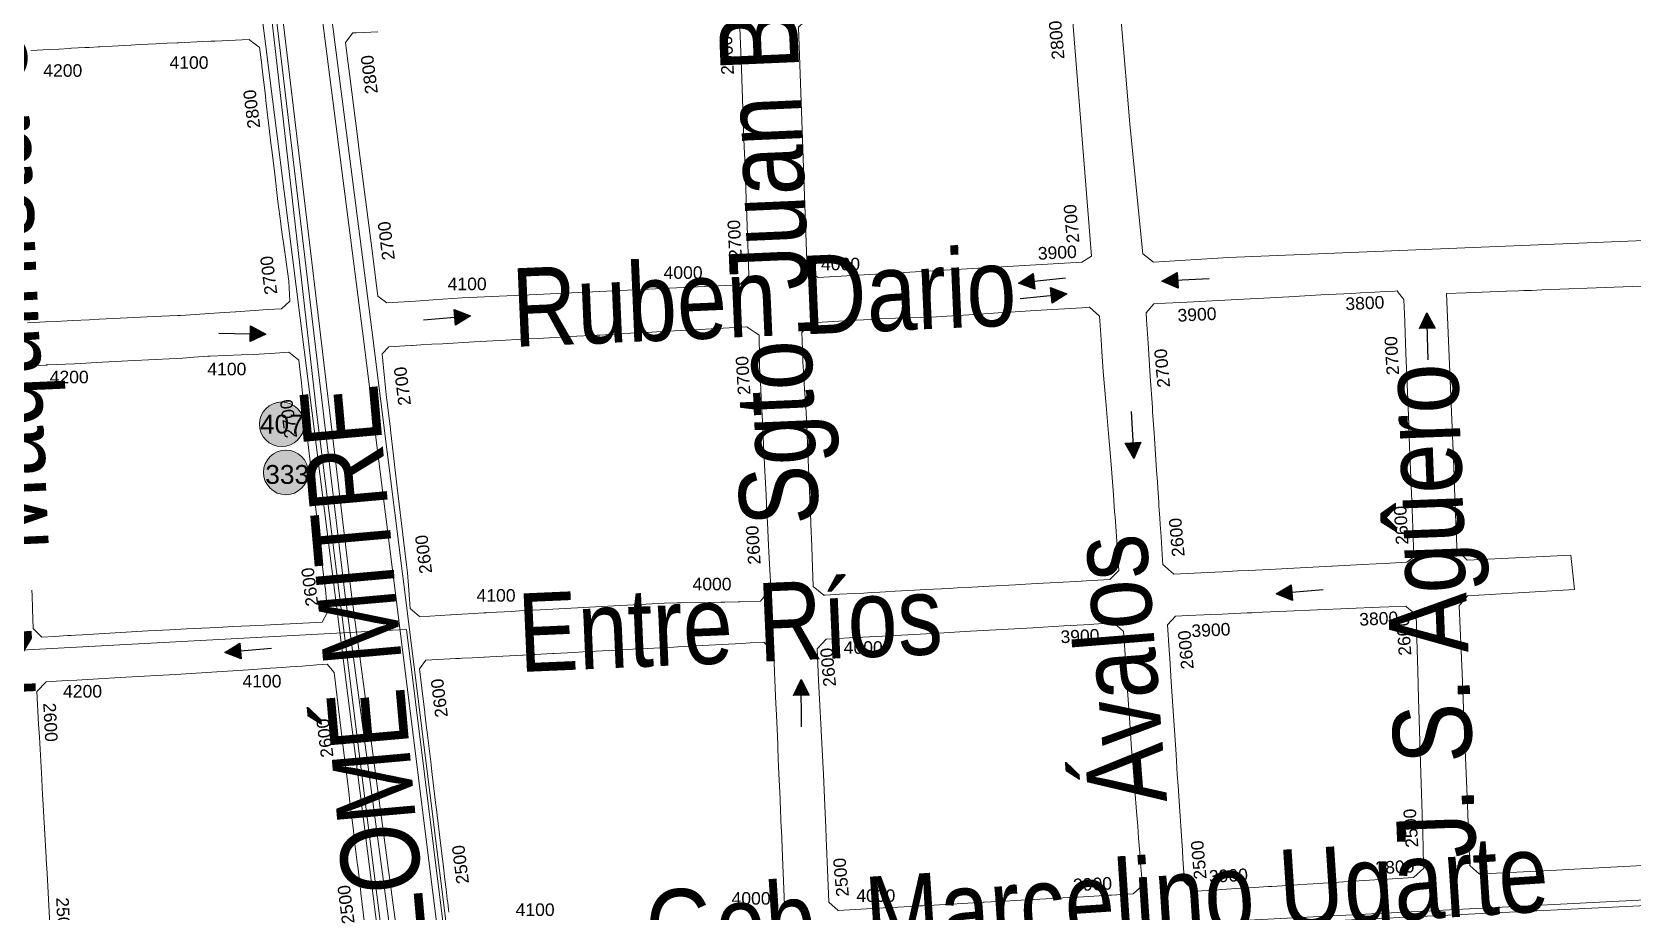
# Model space of a CAD drawing. Header units: millimetres. Extents: x 11558 to 23675, y 49449 to 61482.
# Drawn here: x 16625 to 17135, y 56297 to 56577 of the extents above; entities that cross this region are included whole.
import ezdxf

# ---------------------------------------------------------------- set-up
doc = ezdxf.new("R2010")
doc.units = ezdxf.units.MM
for name, color, linetype in [('0. plano base - nombres calles', 22, 'Continuous'), ('0. Plano Base - PLANO', 254, 'Continuous'), ('0. Plano base - sentido calles', 253, 'Continuous'), ('7. puesta en valor CC la lucila', 212, 'Continuous'), ('Linea 343 IDA', 55, 'Continuous'), ('Linea 343 REGRESO', 125, 'Continuous'), ('numeración', 7, 'Continuous')]:
    doc.layers.add(name, color=color, linetype=linetype)
for name, color, linetype, true_color in [('Linea 314 IDA', 7, 'Continuous', 0x141414), ('Linea 314 REGRESO', 7, 'Continuous', 0xe00000), ('Linea 407 IDA', 7, 'Continuous', 0xd10000), ('Linea 407 REGRESO', 7, 'Continuous', 0x0034d1), ('Linea 707 - ex333', 7, 'Continuous', 0xad002b), ('Linea 707 - ex333 -', 7, 'Continuous', 0x616161), ('Linea 93 IDA', 7, 'Continuous', 0x0f8a48)]:
    doc.layers.add(name, color=color, linetype=linetype, true_color=true_color)
doc.layers.get('7. puesta en valor CC la lucila').off()
doc.styles.get("Standard").update_dxf_attribs({"font": 'arial.ttf'})

# ---------------------------------------------------------------- blocks, each defined once
blk = doc.blocks.new('MANZANAS')
at = {"layer": '0. Plano Base - PLANO', "color": 0, "linetype": 'Continuous', "lineweight": 5}
for points in [[(5636457.9, 6179052.55), (5636396.28, 6179016.31), (5636379.71, 6179006.56), (5636364.78, 6178997.78), (5636360.14, 6178995.05), (5636356.13, 6178996.09), (5636345.32, 6179014.99), (5636345.23, 6179015.16), (5636335.36, 6179032.4), (5636325.67, 6179049.34), (5636315.01, 6179067.97), (5636315.87, 6179071.98), (5636345.16, 6179089.51), (5636339.1, 6179098.59), (5636310.57, 6179082.02), (5636306.19, 6179083.39), (5636305.64, 6179084.35), (5636300.47, 6179093.39), (5636297.91, 6179097.86), (5636293.08, 6179106.3), (5636265.56, 6179154.36), (5636271.01, 6179157.46), (5636282.11, 6179163.76), (5636282.2, 6179163.81), (5636285.52, 6179165.7), (5636287, 6179166.54), (5636289.1, 6179167.73), (5636291.94, 6179169.34), (5636352.18, 6179203.57)], [(5636342.97, 6179215.15), (5636198.58, 6179132.51), (5636178.08, 6179120.2), (5636173.86, 6179121.01), (5636151.09, 6179155.66), (5636146.29, 6179163.31), (5636131.5, 6179186.8)], [(5636026.66, 6179125.74), (5636031.9, 6179116.49), (5636033.2, 6179114.2), (5636045.59, 6179092.32), (5636046.25, 6179091.15), (5636059.3, 6179068.11), (5636060.67, 6179065.69), (5636065.61, 6179056.98), (5636064.32, 6179052.89), (5636008.32, 6179020.37), (5635987.87, 6179008.5), (5635979.94, 6179003.7), (5635975.11, 6179000.77), (5635967.26, 6178996.01), (5635964.28, 6178996.51), (5635963.77, 6178996.59), (5635961.84, 6178999.36), (5635955.46, 6179008.55), (5635936.65, 6179035.6), (5635934.51, 6179038.72), (5635918.36, 6179062.15), (5635917.38, 6179063.57), (5635918.03, 6179067.34), (5635919.07, 6179067.93), (5635924.9, 6179071.29)], [(5635829.52, 6179015.05), (5635834.65, 6179018.08), (5635837.26, 6179019.61), (5635840.26, 6179021.39), (5635840.73, 6179021.67), (5635844.38, 6179023.82), (5635845.6, 6179024.54), (5635848.07, 6179026), (5635848.38, 6179026.18), (5635851.96, 6179028.29), (5635857.02, 6179031.28), (5635859.45, 6179032.71), (5635863.91, 6179035.32), (5635864.96, 6179035.93), (5635867.04, 6179037.15), (5635869.81, 6179038.75), (5635870.11, 6179038.92), (5635876.91, 6179042.86), (5635879.06, 6179044.09), (5635880.18, 6179044.76), (5635889.71, 6179050.26), (5635889.95, 6179050.22), (5635893.62, 6179049.6), (5635893.77, 6179049.58), (5635896.9, 6179044.97), (5635897.01, 6179044.81), (5635897.21, 6179044.52), (5635902, 6179037.48), (5635903.34, 6179035.5), (5635906.97, 6179030.16), (5635907.37, 6179029.58), (5635911.55, 6179023.43), (5635911.85, 6179022.98), (5635914.67, 6179018.88), (5635916.68, 6179015.89), (5635921.02, 6179009.5), (5635921.58, 6179008.67), (5635925.61, 6179002.88), (5635926.29, 6179001.92), (5635927.07, 6179000.82), (5635927.64, 6179000.02), (5635929.22, 6178997.8), (5635931.4, 6178994.75), (5635936.38, 6178987.76), (5635939.61, 6178982.29), (5635938.34, 6178978.89), (5635934.59, 6178976.62), (5635925.84, 6178971.31), (5635925.77, 6178971.27), (5635922.75, 6178969.44), (5635918.66, 6178966.96), (5635914.8, 6178964.62), (5635910.82, 6178962.21), (5635909.95, 6178961.7), (5635903.45, 6178957.92), (5635896.08, 6178953.63), (5635888.36, 6178949.15), (5635885.62, 6178947.55), (5635880.98, 6178944.85), (5635876.48, 6178942.23), (5635873.53, 6178940.52), (5635868.61, 6178937.65)], [(5635876.08, 6178926.16), (5635880.03, 6178928.4), (5635880.12, 6178928.46), (5635880.49, 6178928.67), (5635887.94, 6178932.91), (5635895.61, 6178937.47), (5635902.6, 6178941.58), (5635910.19, 6178946), (5635917.73, 6178950.45), (5635920.63, 6178952.28), (5635924.54, 6178954.65), (5635925.06, 6178954.95), (5635933.75, 6178959.95), (5635937.11, 6178961.88), (5635941.66, 6178964.58), (5635945.73, 6178967.04), (5635946.82, 6178967.72), (5635950.81, 6178966.91), (5635951.89, 6178965.29), (5635953.88, 6178962.3), (5635954.3, 6178961.68), (5635959.02, 6178954.58), (5635963.28, 6178948.21), (5635963.81, 6178947.41), (5635973.54, 6178933.04), (5635978.5, 6178925.74), (5635984.42, 6178916.99), (5635988.27, 6178911.32), (5635989.9, 6178908.93), (5635990.06, 6178908.71), (5635992.06, 6178905.97), (5635995.93, 6178899.91), (5635995.9, 6178896.23), (5635987.08, 6178891.09), (5635985.26, 6178890.03), (5635984.93, 6178889.84), (5635979.96, 6178886.95), (5635975.84, 6178884.55), (5635971.26, 6178881.88), (5635967.09, 6178879.45), (5635962.72, 6178876.9), (5635958.48, 6178874.43), (5635953.93, 6178871.78), (5635947.85, 6178868.24), (5635929.94, 6178857.52), (5635928.03, 6178856.37), (5635926.82, 6178855.65), (5635925.85, 6178855.07), (5635922.35, 6178852.98), (5635918.77, 6178850.83), (5635915.04, 6178851.99), (5635912.02, 6178857.42), (5635911.91, 6178857.63), (5635909.94, 6178861.19), (5635909.11, 6178862.67)], [(5636074.31, 6178832.87), (5636073.8, 6178833.62), (5636072.56, 6178835.43), (5636071.92, 6178836.36), (5636070.12, 6178839), (5636068.39, 6178841.53), (5636066.15, 6178844.82), (5636060.74, 6178852.73), (5636055.24, 6178860.8), (5636054.91, 6178861.28), (5636049.35, 6178869.42), (5636047.66, 6178871.9), (5636047.58, 6178872.01), (5636045.61, 6178874.9), (5636043.73, 6178877.65), (5636041.7, 6178880.63), (5636040.9, 6178881.79), (5636038.37, 6178885.51), (5636038.07, 6178885.94), (5636035.72, 6178889.38), (5636030.27, 6178897.36), (5636030.8, 6178900.75), (5636039.05, 6178905.61), (5636040.01, 6178906.18), (5636040.74, 6178906.6), (5636043.64, 6178908.31), (5636046.72, 6178910.12), (5636046.93, 6178910.25), (5636048.37, 6178911.1), (5636057.32, 6178916.37), (5636057.58, 6178916.52), (5636065.65, 6178921.28), (5636065.96, 6178921.46), (5636071.62, 6178924.79), (5636073.98, 6178926.18), (5636082.94, 6178931.46), (5636087.71, 6178934.27), (5636091.67, 6178936.6), (5636098.94, 6178940.89), (5636100.04, 6178941.54), (5636108.61, 6178946.59), (5636117.63, 6178951.9), (5636119.93, 6178953.26), (5636123.68, 6178955.46), (5636124.17, 6178955.34), (5636126.82, 6178954.69), (5636127.78, 6178954.46), (5636129.35, 6178951.72), (5636131.32, 6178948.31), (5636132.34, 6178946.52), (5636136.21, 6178939.79), (5636136.91, 6178938.59), (5636141.34, 6178930.88), (5636142.74, 6178928.43), (5636143.28, 6178927.5), (5636146.22, 6178922.38), (5636151.29, 6178913.58), (5636151.57, 6178913.08), (5636155.92, 6178905.51), (5636156.2, 6178905.04), (5636160.5, 6178897.56), (5636168.17, 6178884.21), (5636167.45, 6178880.84)], [(5635966.42, 6178765.5), (5635954.99, 6178784.77), (5635952.67, 6178788.73), (5635952.35, 6178789.26), (5635947.63, 6178797.18), (5635946.49, 6178799.11), (5635946.16, 6178799.67), (5635945.79, 6178800.29), (5635942.85, 6178805.25), (5635942.22, 6178806.31), (5635939.61, 6178810.72), (5635932.8, 6178822.2), (5635930.69, 6178825.76), (5635925.34, 6178834.78), (5635926.58, 6178838.83), (5635929.31, 6178840.46), (5635932.45, 6178842.33), (5635935.02, 6178843.86), (5635948.48, 6178851.88), (5635962.07, 6178859.98), (5635974.85, 6178867.62), (5635982.05, 6178872.02), (5635983.27, 6178872.77), (5635988.05, 6178875.69), (5635991.3, 6178877.63), (5635993.26, 6178878.84), (5635996.8, 6178881), (5635997.53, 6178881.47), (5635998.84, 6178882.3), (5636000.66, 6178883.41), (5636002.14, 6178884.33), (5636003.4, 6178885.13), (5636006.65, 6178883.86), (5636008.65, 6178880.94), (5636013.24, 6178874.22), (5636021.24, 6178862.52), (5636028.26, 6178852.25), (5636030.14, 6178849.5), (5636034.82, 6178842.64), (5636037.69, 6178838.45), (5636041.57, 6178832.77), (5636041.73, 6178832.54), (5636046.49, 6178825.58), (5636046.66, 6178825.32), (5636052.63, 6178816.6)]]:
    blk.add_lwpolyline(points, dxfattribs=at)
for points in [[(5636114.33, 6179179.64), (5636117.85, 6179179.56), (5636159.6, 6179112.77), (5636157.83, 6179109.64), (5636085.46, 6179066.57), (5636081.39, 6179066.99), (5636043.21, 6179134.46), (5636044.82, 6179139.15)], [(5636238.95, 6179040.37), (5636229.71, 6179034.94), (5636225.13, 6179036.08), (5636224.46, 6179037.19), (5636220.51, 6179043.7), (5636218.49, 6179047.02), (5636217.41, 6179048.8), (5636215.45, 6179052.01), (5636214.83, 6179053.04), (5636212.5, 6179056.87), (5636211.44, 6179058.61), (5636209.57, 6179061.69), (5636204.21, 6179070.51), (5636203.29, 6179072.03), (5636199.81, 6179077.75), (5636199.11, 6179078.91), (5636193.93, 6179087.43), (5636188.44, 6179096.47), (5636184.56, 6179102.85), (5636183.42, 6179104.73), (5636184.34, 6179108.44), (5636187.52, 6179110.31), (5636193.43, 6179113.79), (5636195.24, 6179114.86), (5636203.85, 6179119.94), (5636207.31, 6179121.98), (5636210.78, 6179124.02), (5636212.83, 6179125.22), (5636221.4, 6179130.27), (5636230.19, 6179135.46), (5636238.63, 6179140.43), (5636241.15, 6179141.92), (5636245.03, 6179144.2), (5636247.86, 6179145.87), (5636250.57, 6179147.47), (5636251.21, 6179147.84), (5636251.89, 6179147.53), (5636254.39, 6179146.36), (5636257.87, 6179140.26), (5636258.01, 6179140.02), (5636262.82, 6179131.57), (5636267.73, 6179122.96), (5636272.67, 6179114.29), (5636277.59, 6179105.66), (5636282.53, 6179096.99), (5636287.5, 6179088.29), (5636288.95, 6179085.74), (5636290.44, 6179083.12), (5636291.96, 6179080.46), (5636293.41, 6179077.91), (5636295.02, 6179075.09), (5636293.81, 6179072.6), (5636289.07, 6179069.81), (5636281.54, 6179065.39), (5636273.27, 6179060.53), (5636273.09, 6179060.42), (5636264.47, 6179055.36), (5636255.9, 6179050.33), (5636250.26, 6179047.01), (5636247.17, 6179045.2), (5636243.12, 6179042.82)], [(5636134.09, 6178977.82), (5636133.72, 6178977.6), (5636129.54, 6178978.47), (5636129.46, 6178978.61), (5636124.94, 6178986.51), (5636123.18, 6178989.59), (5636119.62, 6178995.82), (5636119.21, 6178996.53), (5636114.4, 6179004.94), (5636109.47, 6179013.56), (5636104.33, 6179022.56), (5636101.94, 6179026.72), (5636099.57, 6179030.6), (5636097.21, 6179034.45), (5636095.79, 6179036.78), (5636093.64, 6179040.41), (5636091.83, 6179043.61), (5636090.22, 6179046.48), (5636089.05, 6179048.55), (5636089.02, 6179048.61), (5636090.1, 6179052.7), (5636090.17, 6179052.75), (5636097.74, 6179057.24), (5636100.08, 6179058.63), (5636100.42, 6179058.83), (5636100.44, 6179058.84), (5636100.46, 6179058.85), (5636106.69, 6179062.52), (5636109.03, 6179063.9), (5636113.31, 6179066.42), (5636117.22, 6179068.61), (5636123.4, 6179072.07), (5636126.06, 6179073.67), (5636133.53, 6179078.16), (5636135.11, 6179079.1), (5636142.86, 6179083.76), (5636146.25, 6179085.8), (5636151.77, 6179089.11), (5636164.64, 6179096.84), (5636166.6, 6179098.02), (5636170.75, 6179096.92), (5636174.61, 6179090.59), (5636176.6, 6179087.34), (5636179.94, 6179081.88), (5636185.05, 6179073.73), (5636190.52, 6179065.1), (5636195.82, 6179056.73), (5636200.94, 6179048.48), (5636203.75, 6179043.9), (5636204.61, 6179042.5), (5636206.21, 6179039.89), (5636213.53, 6179027.88), (5636212.3, 6179024.01), (5636205.87, 6179020.21), (5636203.08, 6179018.56), (5636195.97, 6179014.36), (5636194, 6179013.2), (5636187.53, 6179009.37), (5636186.43, 6179008.72), (5636179.18, 6179004.43), (5636174.53, 6179001.68), (5636170.43, 6178999.26), (5636168.18, 6178997.93), (5636161.81, 6178994.17), (5636158.69, 6178992.32), (5636153.34, 6178989.16), (5636150.74, 6178987.62), (5636149.11, 6178986.66), (5636146.74, 6178985.26), (5636144.72, 6178984.07), (5636142.16, 6178982.55), (5636138.09, 6178980.16), (5636137.04, 6178979.54)], [(5636282.37, 6178948.58), (5636282.05, 6178948.39), (5636278.58, 6178949.33), (5636277.84, 6178949.53), (5636274, 6178955.87), (5636272.66, 6178958.08), (5636271.02, 6178960.78), (5636265.32, 6178970.17), (5636261.93, 6178975.76), (5636260.06, 6178978.84), (5636256.78, 6178984.26), (5636255.14, 6178986.96), (5636244.72, 6179004.14), (5636240.86, 6179010.51), (5636239.47, 6179012.8), (5636235.3, 6179019.68), (5636236.31, 6179023.38), (5636239.74, 6179025.36), (5636244.13, 6179027.88), (5636246.04, 6179028.98), (5636249.2, 6179030.8), (5636250.87, 6179031.76), (5636252.54, 6179032.72), (5636256.04, 6179034.74), (5636257.4, 6179035.52), (5636258.1, 6179035.92), (5636266.92, 6179041), (5636275.5, 6179045.94), (5636284.14, 6179050.91), (5636292.68, 6179055.83), (5636295.24, 6179057.3), (5636299.91, 6179059.99), (5636300.41, 6179059.88), (5636303.82, 6179059.15), (5636304.1, 6179059.09), (5636307.68, 6179052.68), (5636309.59, 6179049.27), (5636312.81, 6179043.51), (5636317.15, 6179035.73), (5636327.14, 6179017.85), (5636333.51, 6179006.44), (5636336.8, 6179000.55), (5636337.99, 6178998.43), (5636342.97, 6178989.52), (5636343.49, 6178988.58), (5636341.96, 6178984.4), (5636333.42, 6178979.27), (5636331.41, 6178978.06), (5636328.51, 6178976.31), (5636322.8, 6178972.88), (5636314.5, 6178967.89), (5636312.92, 6178966.94), (5636307.6, 6178963.75), (5636305.96, 6178962.76), (5636303.21, 6178961.11), (5636302.17, 6178960.48), (5636297.13, 6178957.45), (5636296.41, 6178957.02), (5636292.16, 6178954.47), (5636289.4, 6178952.81), (5636288.62, 6178952.34)], [(5636025.46, 6178913.83), (5636022.61, 6178912.14), (5636018.76, 6178913.1), (5636017.21, 6178915.59), (5636014.92, 6178919.29), (5636012.77, 6178922.77), (5636011.3, 6178924.89), (5636009.32, 6178927.78), (5635998.29, 6178943.87), (5635997.86, 6178944.51), (5635986.96, 6178960.63), (5635986.76, 6178960.93), (5635981.52, 6178968.66), (5635981.15, 6178969.15), (5635975.86, 6178977.21), (5635973.43, 6178980.93), (5635974.28, 6178983.94), (5635978.66, 6178986.53), (5635980.53, 6178987.65), (5635980.71, 6178987.76), (5635983.02, 6178989.13), (5635986.1, 6178990.95), (5635988.96, 6178992.65), (5635997.69, 6178997.83), (5636006.31, 6179002.95), (5636012.67, 6179006.72), (5636015.09, 6179008.14), (5636023.43, 6179013.06), (5636024.07, 6179013.44), (5636031.49, 6179017.81), (5636032.24, 6179018.25), (5636038.01, 6179021.66), (5636040.68, 6179023.25), (5636043.72, 6179025.05), (5636049.24, 6179028.32), (5636057.9, 6179033.45), (5636072.59, 6179042.15), (5636072.96, 6179042.11), (5636074.24, 6179041.95), (5636075.76, 6179041.77), (5636077.15, 6179041.6), (5636077.26, 6179041.59), (5636080.78, 6179035.09), (5636082.01, 6179032.82), (5636085.62, 6179026.71), (5636085.83, 6179026.36), (5636088.19, 6179022.32), (5636090.92, 6179017.64), (5636095.84, 6179009.2), (5636100.81, 6179000.69), (5636102.61, 6178997.6), (5636105.77, 6178992.19), (5636107.15, 6178989.82), (5636110.84, 6178983.54), (5636111.95, 6178981.67), (5636117.66, 6178972.03), (5636117.57, 6178971.53), (5636117.32, 6178970.05), (5636116.87, 6178967.38), (5636116.73, 6178966.56), (5636111.08, 6178963.47), (5636110.54, 6178963.18), (5636106.8, 6178961.14), (5636105.86, 6178960.63), (5636105.61, 6178960.49), (5636102.18, 6178958.62), (5636094.46, 6178954.41), (5636093.39, 6178953.83), (5636089.83, 6178951.88), (5636084.88, 6178948.97), (5636075.98, 6178943.72), (5636067.66, 6178938.81), (5636059.17, 6178933.81), (5636055.67, 6178931.75), (5636049.99, 6178928.4), (5636047.82, 6178927.12), (5636041.72, 6178923.51), (5636040.96, 6178923.05), (5636040.23, 6178922.62), (5636037.42, 6178920.95), (5636034.19, 6178919.03), (5636031.3, 6178917.31), (5636031.12, 6178917.2)], [(5636198.09, 6178898.88), (5636184.11, 6178890.6), (5636180.21, 6178891.58), (5636175.05, 6178900.6), (5636171.36, 6178907.06), (5636170.09, 6178909.28), (5636168.42, 6178912.21), (5636164.98, 6178918.22), (5636160.01, 6178926.82), (5636154.98, 6178935.41), (5636153.93, 6178937.19), (5636151.82, 6178940.79), (5636149.86, 6178944.14), (5636144.78, 6178952.79), (5636139.74, 6178961.4), (5636140.37, 6178963.67), (5636140.89, 6178965.54), (5636147.3, 6178969.32), (5636154.6, 6178973.63), (5636163.32, 6178978.77), (5636171.76, 6178983.75), (5636180.59, 6178988.95), (5636189.21, 6178994.04), (5636197.7, 6178999.1), (5636206.15, 6179004.15), (5636209.83, 6179006.35), (5636211.61, 6179007.42), (5636213.13, 6179008.32), (5636216.96, 6179010.61), (5636219.88, 6179012.36), (5636223.88, 6179011.34), (5636227.67, 6179005.1), (5636232.9, 6178996.45), (5636238.18, 6178987.84), (5636243.35, 6178979.42), (5636245.02, 6178976.74), (5636248.67, 6178970.88), (5636250.35, 6178968.2), (5636253.94, 6178962.43), (5636256.45, 6178958.41), (5636258.45, 6178955.19), (5636260.95, 6178951.19), (5636262.41, 6178948.85), (5636262.66, 6178948.45), (5636266.45, 6178942.37), (5636265.13, 6178938.59), (5636259.19, 6178935.08), (5636258.56, 6178934.7), (5636257.24, 6178933.92), (5636250, 6178929.63), (5636248.84, 6178928.95), (5636241.26, 6178924.46), (5636232.64, 6178919.35), (5636229.96, 6178917.76), (5636224.21, 6178914.36), (5636223.96, 6178914.21), (5636223.08, 6178913.69), (5636222.82, 6178913.53), (5636218.2, 6178910.8), (5636215.35, 6178909.11), (5636215.08, 6178908.95), (5636207.35, 6178904.37), (5636206.41, 6178903.81), (5636203.94, 6178902.35), (5636198.79, 6178899.3)]]:
    blk.add_lwpolyline(points, close=True, dxfattribs=at)
blk = doc.blocks.new('407 vuelta')
at = {"layer": 'Linea 407 REGRESO', "lineweight": 211, "true_color": 0xededed}
h = blk.add_hatch(color=7, dxfattribs=at)
h.dxf.hatch_style = 1
edge = h.paths.add_edge_path()
edge.add_arc((0, 0), 7.11, 0, 360)
at = {"layer": 'Linea 407 REGRESO', "lineweight": 15}
blk.add_circle((0, 0), 7.11, dxfattribs=at)
at = {"layer": 'Linea 407 REGRESO', "lineweight": 15, "insert": (-6.97, 3.06), "char_height": 6, "attachment_point": 1}
blk.add_mtext_dynamic_manual_height_columns('407', width=16.4579, gutter_width=12.5, heights=[0], dxfattribs=at)
blk = doc.blocks.new('707 ida')
at = {"layer": 'Linea 707 - ex333', "lineweight": 211, "true_color": 0xededed}
h = blk.add_hatch(color=7, dxfattribs=at)
h.dxf.hatch_style = 1
edge = h.paths.add_edge_path()
edge.add_arc((-10.26, 6.45), 7.11, 0, 360)
at = {"layer": 'Linea 707 - ex333', "lineweight": 9}
blk.add_circle((-10.26, 6.45), 7.11, dxfattribs=at)
at = {"layer": 'Linea 707 - ex333', "lineweight": 211, "insert": (-16.82, 8.81), "char_height": 6, "attachment_point": 1}
blk.add_mtext_dynamic_manual_height_columns('333', width=27.2677, gutter_width=12.5, heights=[0], dxfattribs=at)

msp = doc.modelspace()

# ---------------------------------------------------------------- hatches: boundary and pattern name
at = {"layer": '0. Plano base - sentido calles', "linetype": 'Continuous', "lineweight": 25, "ltscale": 2, "true_color": 0x1a1a1a}
h = msp.add_hatch(color=250, dxfattribs=at)
h.dxf.hatch_style = 1
h.paths.add_polyline_path([(16939.68, 56497.48), (16944.91, 56495.51), (16944.66, 56497.99)])
h.paths.add_polyline_path([(16939.68, 56497.48), (16944.66, 56497.99), (16944.4, 56500.48)])
h = msp.add_hatch(color=250, dxfattribs=at)
h.dxf.hatch_style = 1
h.paths.add_polyline_path([(16985.4, 56498.05), (16990.52, 56495.8), (16990.39, 56498.3)])
h.paths.add_polyline_path([(16985.4, 56498.05), (16990.39, 56498.3), (16990.26, 56500.79)])
h = msp.add_hatch(color=250, dxfattribs=at)
h.dxf.hatch_style = 1
h.paths.add_polyline_path([(16955.12, 56494.05), (16949.89, 56496.02), (16950.14, 56493.53)])
h.paths.add_polyline_path([(16955.12, 56494.05), (16950.14, 56493.53), (16950.4, 56491.05)])
h = msp.add_hatch(color=250, dxfattribs=at)
h.dxf.hatch_style = 1
h.paths.add_polyline_path([(16765.07, 56487), (16759.88, 56489.09), (16760.08, 56486.6)])
h.paths.add_polyline_path([(16765.07, 56487), (16760.08, 56486.6), (16760.28, 56484.11)])
h = msp.add_hatch(color=250, dxfattribs=at)
h.dxf.hatch_style = 1
h.paths.add_polyline_path([(17069.77, 56488.02), (17067.42, 56482.95), (17069.92, 56483.02)])
h.paths.add_polyline_path([(17069.77, 56488.02), (17069.92, 56483.02), (17072.42, 56483.1)])
h = msp.add_hatch(color=250, dxfattribs=at)
h.dxf.hatch_style = 1
h.paths.add_polyline_path([(16699.87, 56481.25), (16694.91, 56483.83), (16694.87, 56481.33)])
h.paths.add_polyline_path([(16699.87, 56481.25), (16694.87, 56481.33), (16694.83, 56478.83)])
h = msp.add_hatch(color=250, dxfattribs=at)
h.dxf.hatch_style = 1
h.paths.add_polyline_path([(16976.47, 56441.63), (16978.67, 56446.77), (16976.18, 56446.62)])
h.paths.add_polyline_path([(16976.47, 56441.63), (16976.18, 56446.62), (16973.68, 56446.48)])
h = msp.add_hatch(color=250, dxfattribs=at)
h.dxf.hatch_style = 1
h.paths.add_polyline_path([(17021.8, 56398.48), (17026.99, 56396.41), (17026.78, 56398.9)])
h.paths.add_polyline_path([(17021.8, 56398.48), (17026.78, 56398.9), (17026.57, 56401.39)])
h = msp.add_hatch(color=250, dxfattribs=at)
h.dxf.hatch_style = 1
h.paths.add_polyline_path([(16686.73, 56379.81), (16691.93, 56377.74), (16691.72, 56380.23)])
h.paths.add_polyline_path([(16686.73, 56379.81), (16691.72, 56380.23), (16691.51, 56382.72)])
h = msp.add_hatch(color=250, dxfattribs=at)
h.dxf.hatch_style = 1
h.paths.add_polyline_path([(16870.41, 56371.15), (16867.96, 56366.12), (16870.46, 56366.15)])
h.paths.add_polyline_path([(16870.41, 56371.15), (16870.46, 56366.15), (16872.96, 56366.18)])

# ---------------------------------------------------------------- linework, layer by layer
at = {"layer": '0. Plano base - sentido calles', "color": 250, "linetype": 'Continuous', "lineweight": 25, "ltscale": 2, "true_color": 0x1a1a1a}
for points in [[(16954.6, 56499.02), (16939.68, 56497.48), (16944.4, 56500.48), (16944.91, 56495.51), (16939.68, 56497.48)], [(17000.38, 56498.8), (16985.4, 56498.05), (16990.26, 56500.79), (16990.52, 56495.8), (16985.4, 56498.05)], [(16940.2, 56492.51), (16955.12, 56494.05), (16950.4, 56491.05), (16949.89, 56496.02), (16955.12, 56494.05)], [(16750.11, 56485.79), (16765.07, 56487), (16760.28, 56484.11), (16759.88, 56489.09), (16765.07, 56487)], [(17070.22, 56473.03), (17069.77, 56488.02), (17072.42, 56483.1), (17067.42, 56482.95), (17069.77, 56488.02)], [(16684.87, 56481.5), (16699.87, 56481.25), (16694.83, 56478.83), (16694.91, 56483.83), (16699.87, 56481.25)], [(16975.59, 56456.61), (16976.47, 56441.63), (16973.68, 56446.48), (16978.67, 56446.77), (16976.47, 56441.63)], [(17036.74, 56399.74), (17021.8, 56398.48), (17026.57, 56401.39), (17026.99, 56396.41), (17021.8, 56398.48)], [(16701.68, 56381.07), (16686.73, 56379.81), (16691.51, 56382.72), (16691.93, 56377.74), (16686.73, 56379.81)], [(16870.56, 56356.15), (16870.41, 56371.15), (16872.96, 56366.18), (16867.96, 56366.12), (16870.41, 56371.15)]]:
    msp.add_lwpolyline(points, dxfattribs=at)
at = {"layer": 'Linea 314 IDA', "lineweight": 15}
msp.add_lwpolyline([(19678.64, 54758.26), (17014.41, 54690.91), (17016.09, 54700.89), (17030.3, 54810.59), (17060.69, 55024), (17066.08, 55096.96), (17073.31, 55199.76), (17087.6, 55374.92), (16998.36, 55515.36), (16948.17, 55592.28), (16899.18, 55667.23), (16875.53, 55724.13), (16836.61, 55820.81), (16774.39, 55964.08), (16768.11, 56071.64), (16762.32, 56163.65), (16754.13, 56294.73), (16742.89, 56384.99), (16730.61, 56482.19), (16683.93, 56845.49), (16636.62, 57213.81), (16606.32, 57461.78)], dxfattribs=at)
at = {"layer": 'Linea 314 REGRESO', "lineweight": 15}
msp.add_lwpolyline([(16411.67, 58277.38), (16417.56, 58118.7), (16453.71, 57898.05), (16473.2, 57821.07), (16489.21, 57744.25), (16508.3, 57668.73), (16525.92, 57626.27), (16591.32, 57461.35), (16600.43, 57400.82), (16619.06, 57261.55), (16636.08, 57128.71), (16654.58, 56987.83), (16680.86, 56790.35), (16702.98, 56600.41), (16727.15, 56398.13), (16742.82, 56281.3)], dxfattribs=at)
at = {"layer": 'Linea 343 IDA', "lineweight": 15}
msp.add_lwpolyline([(17606.8, 56002.27), (17575.95, 56501.2), (17551.81, 56664.88), (17482.45, 57000.56), (17425.86, 57000.26), (17358.23, 57000.25), (17436.47, 56618.78), (16701.55, 56583.31), (16715.97, 56456.52), (16737.86, 56281.33), (16170.58, 56253.04)], dxfattribs=at)
at = {"layer": 'Linea 343 REGRESO', "lineweight": 15}
msp.add_lwpolyline([(16287.92, 56103.84), (16771.98, 56121.61), (16761.96, 56281.7), (17448.36, 56316.8), (17462.61, 56328.48), (17578.09, 56335.73), (17581.41, 56335.88), (17592.8, 56328.69), (18286.75, 56370.14), (18659.96, 56393.73), (19435.92, 56411.65)], dxfattribs=at)
at = {"layer": 'Linea 407 IDA', "lineweight": 15}
msp.add_lwpolyline([(16168.16, 56253.78), (16174.64, 56101.4), (16767.8, 56124.41), (16765.32, 56163.84), (16757.12, 56295.01), (16745.87, 56385.37), (16733.59, 56482.56), (16686.91, 56845.88), (16639.59, 57214.19), (16609.25, 57462.54), (16517.75, 57689.14), (16456.66, 57959.88), (16435.84, 58123.07), (16435.84, 58279.2)], dxfattribs=at)
at = {"layer": 'Linea 407 REGRESO', "lineweight": 15}
msp.add_lwpolyline([(16409.67, 58277.31), (16415.57, 58118.5), (16451.75, 57897.64), (16471.25, 57820.62), (16487.26, 57743.8), (16506.4, 57668.1), (16524.07, 57625.51), (16589.38, 57460.82), (16598.45, 57400.54), (16617.07, 57261.29), (16634.1, 57128.45), (16652.59, 56987.57), (16678.88, 56790.1), (16700.99, 56600.18), (16725.16, 56397.88), (16740.55, 56283.19), (16709.65, 56281.68), (16669.44, 56279.56), (16368.38, 56264.82), (16168.15, 56253.79)], dxfattribs=at)
at = {"layer": 'Linea 707 - ex333', "lineweight": 15}
msp.add_lwpolyline([(20768.2, 56458.06), (20544.4, 56451.06), (20537.99, 56656.66), (20335.37, 56650.07), (20336.38, 56746.84), (19806.95, 56735.94), (19806.79, 56730.33), (19805.14, 56673.31), (19798.92, 56520.24), (19790.34, 56420.96), (19746.53, 56093.63), (19023.06, 56065.25), (17603.5, 56004.23), (17584.54, 56331.61), (17574.29, 56500.95), (17549.93, 56664.61), (17480.73, 56999.38), (17364.89, 56998.04), (17439.93, 56623.18), (16698.16, 56586.31), (16737.02, 56278.82), (15906.22, 56238.18)], dxfattribs=at)
at = {"layer": 'Linea 707 - ex333 -', "lineweight": 15}
msp.add_lwpolyline([(16284.29, 56100.61), (16770.05, 56119.2), (16760.03, 56280.13), (16997.87, 56292.34), (17450.19, 56314.17), (17463.24, 56326.71), (17579.43, 56333.65), (17590.18, 56323.96), (18660.8, 56389.35), (19818.33, 56415.39), (19818.57, 56423.01), (19823.49, 56515.98), (19823.68, 56531.64), (19826.62, 56627.64), (19827.39, 56634.83), (20644.2, 56655.52), (20646.56, 56583.71), (20756.8, 56585.61), (20728.72, 56449.14), (20749.52, 56449.55)], dxfattribs=at)
at = {"layer": 'Linea 93 IDA', "lineweight": 15}
msp.add_lwpolyline([(16776.37, 55964.56), (16770.11, 56071.76), (16764.32, 56163.78), (16756.13, 56294.92), (16744.65, 56387.08), (16740.11, 56386.86), (16024.3, 56348.4)], dxfattribs=at)

# ---------------------------------------------------------------- block references
at = {"layer": '0. Plano Base - PLANO', "color": 28, "lineweight": 5, "true_color": 0x0d0d0d, "rotation": 332.5463477508169}
msp.add_blockref('MANZANAS', (-7833237.48, -2828296.13), dxfattribs=at)
at = {"layer": '7. puesta en valor CC la lucila', "color": 250, "lineweight": 30, "rotation": 332.5463477508169}
msp.add_blockref('MANZANAS', (-7833237.48, -2828296.13), dxfattribs=at)
at = {"layer": 'Linea 407 IDA', "lineweight": 15}
msp.add_blockref('407 vuelta', (16704.92, 56452.48), dxfattribs=at)
at = {"layer": 'Linea 707 - ex333', "lineweight": 15}
msp.add_blockref('707 ida', (16716.47, 56430.7), dxfattribs=at)

# ---------------------------------------------------------------- texts
at = {"layer": '0. plano base - nombres calles', "color": 250, "lineweight": 15, "true_color": 0x1a1a1a, "char_height": 25, "attachment_point": 1}
for s, width, insert, rotation in [('{\\fArial Narrow|b0|i0|c0|p34;Sgto. Juan Bautista Cabral}', 384.1013, (16851.13, 56419.7), 92.4945), ('{\\fArial Narrow|b0|i0|c0|p34;Maquinista Carregal}', 329.255, (16605.75, 56411.18), 92.6034), ('{\\fArial Narrow|b0|i0|c0|p34;Ruben Dario}', 329.255, (16777.73, 56502.1), 2.4727), ('{\\fArial Narrow|b0|i0|c0|p34;J. S. Agûero}', 329.255, (17060.53, 56313.74), 92.1477), ('{\\fArial Narrow|b0|i0|c0|p34;AV. BARTOLOMÉ MITRE}', 329.255, (16739.58, 56133.93), 95.0526), ('{\\fArial Narrow|b0|i0|c0|p34;Ávalos}', 329.255, (16962.13, 56330.41), 94.5283), ('{\\fArial Narrow|b0|i0|c0|p34;Entre Ríos}', 329.255, (16779.62, 56398.52), 2.4727), ('{\\fArial Narrow|b0|i0|c0|p34;José Hernández}', 329.255, (16418.16, 56383.53), 2.4727), ('{\\fArial Narrow|b0|i0|c0|p34;Gob. Marcelino Ugarte}', 329.255, (16820.09, 56303.66), 3.7358)]:
    msp.add_mtext_dynamic_manual_height_columns(s, width=width, gutter_width=12.5, heights=[0], dxfattribs=dict(at, insert=insert, rotation=rotation))
at = {"layer": 'numeración', "color": 251, "true_color": 0x606162, "char_height": 4, "attachment_point": 1}
for s, insert, rotation in [('2800', (16950.38, 56568.5), 95.1605), ('2800', (16845.02, 56563.72), 92.9914), ('2800', (16731.59, 56557.47), 97.2591), ('2800', (16694.13, 56546.48), 97.2591), ('2700', (16955.12, 56510.01), 95.1605), ('2700', (16737.01, 56504.51), 97.2591), ('2700', (16847.54, 56505.1), 92.9914), ('2700', (16699.55, 56493.52), 97.2591), ('3900', (16945.73, 56508.9), 2.824), ('3800', (17043.73, 56492.81), 2.824), ('3900', (16990.25, 56489.16), 2.824), ('2700', (17057, 56468.01), 93.3564), ('2700', (16984, 56463.99), 95.1605), ('2700', (16742.14, 56458.21), 97.2591), ('2700', (16850.29, 56461.68), 93.654), ('2700', (16705.87, 56447.82), 97.2591), ('2600', (17059.96, 56413.99), 93.3564), ('2600', (16853.53, 56407.68), 93.654), ('2600', (16988.66, 56410.1), 95.1605), ('2600', (16748.9, 56404.64), 97.2591), ('2600', (16712.63, 56394.25), 97.2591), ('3900', (16994.68, 56388.66), 2.824), ('3800', (17048.16, 56392.31), 2.824), ('2600', (17060.87, 56378.65), 93.8686), ('3900', (16952.96, 56386.74), 2.824), ('2600', (16991.54, 56374.26), 95.1605), ('2600', (16877.56, 56368.72), 95.1605), ('2600', (16753.9, 56358.85), 97.2591), ('2600', (16632.89, 56363.86), 272.9402), ('2600', (16717.45, 56346.11), 97.2591), ('2500', (17063.12, 56317.49), 93.8686), ('2500', (16760.64, 56305.83), 97.2591), ('2500', (16995.65, 56307.35), 95.1605), ('2500', (16881.67, 56301.81), 95.1605), ('3800', (17053.31, 56313.16), 2.824), ('3900', (16956.97, 56307.7), 2.824), ('3900', (17000.26, 56310.43), 2.824), ('2500', (16636.99, 56301.91), 272.9402), ('2500', (16724.18, 56293.09), 97.2591)]:
    msp.add_mtext_dynamic_manual_height_columns(s, width=16.0314, gutter_width=12.5, heights=[0], dxfattribs=dict(at, insert=insert, rotation=rotation))
for s, insert in [('4200', (16628.91, 56567.18)), ('4100', (16669.13, 56569.72)), ('4000', (16876.75, 56505.55)), ('4000', (16826.58, 56502.82)), ('4100', (16757.77, 56499.21)), ('4200', (16630.95, 56469.55)), ('4100', (16681.19, 56472.09)), ('4000', (16835.8, 56403.59)), ('4100', (16766.98, 56399.99)), ('4000', (16883.98, 56383.39)), ('4100', (16692.38, 56372.65)), ('4200', (16635.21, 56369.45)), ('4000', (16848.25, 56303.47)), ('4000', (16887.99, 56304.35)), ('4100', (16779.43, 56299.87))]:
    msp.add_mtext_dynamic_manual_height_columns(s, width=16.0314, gutter_width=12.5, heights=[0], dxfattribs=dict(at, insert=insert))

doc.saveas('drawing.dxf')
